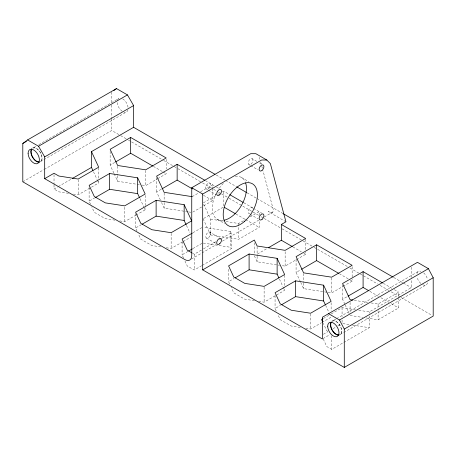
<?xml version="1.0" encoding="UTF-8"?>
<svg xmlns="http://www.w3.org/2000/svg" width="456" height="456" viewBox="0 0 456 456"><rect width="100%" height="100%" fill="white"/><g stroke="black" fill="none" stroke-linecap="round" stroke-linejoin="round"><path stroke-width="0.34" stroke-dasharray="2.28 1.71" d="M285.952 221.804L268.168 211.533L270.955 212.57L272.032 212.502L272.825 212.046L273.412 210.068L263.083 170.989M35.75 146.416L32.695 148.183A7.758 4.48 60 0 1 40.926 153.558A7.758 4.48 60 0 1 39.319 161.971M38.8 144.655L118.782 98.479M40.453 161.618L126.546 111.914M22.8 181.807L43.651 169.769M44.266 169.415L111.72 130.473L120.048 135.278M54.025 184.936L54.025 189.058L57.707 186.926M58.322 186.572L71.216 179.128M113.897 173.189L110.141 165.1L114.969 162.313M73.342 194.074L78.175 194.826L90.812 187.53M91.417 187.177L98.695 182.976L98.695 180.918M90.562 204.242L89.119 201.142L94.552 198.007M142.181 185.079L145.681 185.62L157.149 178.997M157.753 178.649L166.201 173.77L166.201 172.396M160.381 200.03L156.625 191.936L161.452 189.149M119.825 220.915L124.659 221.662L135.478 215.414M136.087 215.067L145.179 209.817L145.179 207.754M137.045 231.084L135.603 227.983L141.639 224.494M192.17 196.661L198.206 193.179M200.617 191.782L212.69 184.817L212.69 188.248M215.785 195.664L203.114 202.983L210.621 219.165L210.621 234.96L238.653 239.297L259.173 227.447L259.173 220.579M218.202 194.267L219.41 193.572M222.425 191.828L223.634 191.132L229.146 194.319M192.774 212.108L203.034 206.186M203.632 205.838L212.69 200.611L212.69 188.938M203.718 218.43L223.634 206.927L223.634 191.132M192.956 232.748L202.008 227.521M166.309 247.75L171.148 248.497L182.571 241.902M183.175 241.555L191.058 237M183.529 257.919L182.092 254.818L188.129 251.336M192.956 248.548L202.612 242.974M226.039 221.548L238.653 223.497L245.294 219.667M250.122 216.879L259.173 211.652L259.173 215.773M192.5 253.205L194.245 254.214L202.88 249.227M203.496 248.873L215.836 241.748M219.535 239.611L221.388 238.539M222.004 238.186L231.26 232.845L230.645 231.511L203.313 227.282M191.463 259.019L201.74 253.08M202.088 252.875L216.252 244.69M222.38 241.15L258.706 220.185M264.229 217.005L272.825 212.046M184.971 261.026L187.273 265.985L194.245 270.009L201.649 265.734M202.264 265.381L231.26 248.64L231.26 232.845M257.418 254.072L267.233 248.406M229.727 284.139L228.576 281.654L234.008 278.519M282.338 265.7L285.137 266.133L305.657 254.288L305.657 252.225M300.418 281.791L296.081 272.454L300.914 269.667M258.592 301.319L264.121 302.174L284.641 290.329L284.641 288.266M276.216 310.975L275.065 308.495L280.497 305.36M328.12 292.433L331.626 292.974L342.49 286.699M343.094 286.351L352.146 281.124L352.146 279.066M344.878 304.272L342.57 299.29L347.398 296.503M323.361 318.493L328.793 315.358M331.204 313.962L342.068 307.692L355.332 309.744M305.771 328.269L310.604 329.015L321.423 322.768M322.027 322.42L331.124 317.165M335.952 319.035L332.287 321.149A7.758 4.48 60 0 1 340.518 326.524A7.758 4.48 60 0 1 338.911 334.938M336.562 318.681L418.374 271.445M323.361 334.288L327.585 331.848M333.017 328.713L335.428 327.317M337.845 325.926L340.86 324.182M371.104 302.932L378.109 304.015L398.629 292.165L398.629 297.66M322.973 338.643L329.979 334.601M358.821 310.279L369.292 311.904L411.312 287.639L411.312 279.745M340.045 334.584L343.1 332.823M343.71 332.47L426.138 284.88M366.197 317.969L378.109 319.81L398.629 307.965L398.629 298.349M323.275 339.059L326.73 346.503L331.729 349.387L369.292 327.699L369.292 316.019M114.182 173.816L117.654 181.283L136.572 184.213M137.273 184.321L139.376 184.646M68.503 193.327L58.83 191.833L54.025 189.058M161.538 202.521L164.137 208.124L187.963 211.806M188.664 211.915L192.17 212.456M210.621 219.165L223.235 221.114M114.992 220.162L105.319 218.669L94.301 212.308L91.713 206.728M203.313 243.082L230.645 247.306L231.26 248.64M160.786 246.895L151.802 245.505L140.79 239.149L138.196 233.563M254.345 255.844L257.11 261.795L279.534 265.267M300.703 282.412L303.593 288.637L323.92 291.777M324.615 291.891L327.419 292.325M354.283 300.327L367.599 302.391M254.448 300.681L244.775 299.182L233.763 292.826L231.169 287.24M350.083 315.472L362.697 317.427M342.764 323.595L349.746 324.672M352.539 325.105L369.292 327.699M300.242 327.414L291.259 326.023L280.246 319.662L277.943 314.697M252.265 158.734A3.386 1.955 -60 0 1 251.193 163.978A3.386 1.955 -60 0 1 248.258 162.285A3.386 1.955 -60 0 1 252.265 158.734L257.127 161.544M259.561 162.946L261.385 164M248.879 164.599L250.093 165.3M250.703 165.653L257.999 169.866M241.458 177.452L248.754 181.665M216.281 175.041L224.911 180.023M225.526 180.382L236.008 186.43M247.106 192.837L256.352 198.178M256.967 198.531L282.862 213.482M393.733 277.493L402.825 282.743M403.435 283.09L411.312 287.639M205.337 180.57L214.115 185.677M216.543 187.08L219.587 188.835M243.852 202.806L253.046 208.113M253.479 208.403L261.995 213.317M383.314 283.324L391.892 288.277M394.343 289.691L398.629 292.165M120.64 135.62L127.868 139.792M128.484 140.152L130.952 141.571M131.567 141.93L163.026 160.09M163.641 160.449L177.213 168.281M177.829 168.64L201.888 182.525M202.504 182.885L212.992 188.938M213.607 189.297L217.922 191.788M218.544 192.141L221.012 193.566M221.627 193.925L228.41 197.841M229.026 198.195L252.47 211.732M253.086 212.086L258.637 215.289M261.106 216.714L263.568 218.139M264.189 218.498L281.46 228.467M282.076 228.826L302.431 240.574M303.046 240.933L313.534 246.987M314.15 247.34L347.461 266.572M349.929 267.997L359.795 273.697M360.411 274.05L362.879 275.475M363.5 275.834L377.688 284.025M380.15 285.45L388.786 290.432M391.254 291.857L400.51 297.198M401.126 297.557L431.969 315.364M206.471 189.08L207.685 189.787M208.295 190.135L216.201 194.701M250.093 214.269L257.999 218.834M153.336 166.343L162.524 171.65M163.14 172.003L166.201 173.77M203.496 195.305L212.69 200.611M235.889 214.006L245.077 219.313M245.693 219.667L259.173 227.447M292.9 246.918L301.405 251.832M303.838 253.234L305.657 254.288M339.275 273.697L349.695 279.71M350.305 280.064L352.146 281.124M369.827 291.338L378.412 296.286M380.863 297.705L388.825 302.305M391.276 303.719L398.629 307.965M217.278 219.336L224.574 223.548M209.857 232.189A3.386 1.955 -60 0 1 208.785 237.433A3.386 1.955 -60 0 1 205.85 235.741A3.386 1.955 -60 0 1 209.857 232.189L219.587 237.804M206.471 238.049L216.201 243.669M327.841 331.347L326.73 330.703L323.275 323.258M345.169 304.893L349.216 313.608M325.635 305.343L328.816 312.189M279.437 279.123L282.908 286.596M283.193 287.217L284.641 290.329M203.114 218.777L210.621 234.96M186.47 225.446L189.935 232.919M139.981 198.611L144.028 207.326M144.313 207.947L145.179 209.817M93.503 171.781L96.963 179.242M97.253 179.869L98.695 182.976M259.413 157.297L259.966 159.349M260.701 162.085L261.619 165.511M261.801 166.195L262.348 168.247M411.312 267.222L411.312 277.767M378.109 304.015L378.109 308.136M378.109 310.884L378.109 319.81M369.292 311.904L369.292 313.272M352.146 266.703L352.146 278.377M350.083 302.425L350.083 312.041M342.57 284.869L342.57 299.29M342.068 307.692L342.068 316.618M342.068 320.049L342.068 323.486M331.729 335.65L331.729 349.387M331.626 277.864L331.626 292.974M331.124 302.744L331.124 310.986M310.604 313.905L310.604 329.015M305.657 239.178L305.657 249.478M303.593 273.526L303.593 282.458M303.593 283.142L303.593 288.637M296.081 259.401L296.081 272.454M285.137 251.712L285.137 266.133M284.641 275.219L284.641 287.582M275.065 295.448L275.065 308.495M264.121 287.069L264.121 302.174M257.11 246.69L257.11 255.616M257.11 256.306L257.11 261.795M254.345 242.797L254.345 253.787M238.653 223.497L238.653 239.297M230.645 231.511L230.645 247.306M228.576 269.296L228.576 281.654M194.245 254.214L194.245 270.009M182.092 241.771L182.092 254.818M171.148 233.392L171.148 248.497M166.201 159.349L166.201 168.965M164.137 193.013L164.137 201.94M164.137 202.629L164.137 208.124M156.625 177.515L156.625 191.936M145.681 170.51L145.681 185.62M145.179 195.39L145.179 207.07M135.603 213.556L135.603 227.983M124.659 207.241L124.659 221.662M117.654 166.172L117.654 175.104M117.654 175.788L117.654 181.283M111.72 92.14L111.72 102.309M111.72 105.057L111.72 118.11M111.72 118.794L111.72 130.473M110.141 151.363L110.141 165.1M98.695 167.865L98.695 178.171M89.119 187.405L89.119 201.142M78.175 179.715L78.175 194.826M54.025 174.631L54.025 184.247M127.965 109.896A7.758 4.48 60 0 1 124.083 112.136M122.185 111.23A7.758 4.48 60 0 1 117.181 102.03M117.363 100.497A7.758 4.48 60 0 1 119.922 98.125M122.664 98.861A7.758 4.48 60 0 1 128.13 107.798M427.557 282.862A7.758 4.48 60 0 1 422.256 284.498M420.837 283.461A7.758 4.48 60 0 1 416.955 276.746M416.955 273.463A7.758 4.48 60 0 1 420.837 271.223M423.675 272.865A7.758 4.48 60 0 1 427.557 279.585M332.082 321.013A7.98 4.606 60 0 1 340.062 325.618A7.98 4.606 60 0 1 340.062 334.835M249.951 213.665A3.386 1.955 -60 0 1 248.879 209.657A3.386 1.955 -60 0 1 252.886 208.586M235.285 176.449A24.185 13.965 -60 0 1 245.168 181.716M222.824 220.413A24.185 13.965 -60 0 1 216.076 193.64M219.319 188.22A24.185 13.965 -60 0 1 223.662 183.073M32.49 148.04A7.98 4.606 60 0 1 40.47 152.652A7.98 4.606 60 0 1 40.47 161.863M208.785 188.465A3.386 1.955 -60 0 0 209.857 183.221A3.386 1.955 -60 0 0 205.85 186.772A3.386 1.955 -60 0 0 208.785 188.465"/><path stroke-width="0.68" d="M268.464 247.693L281.352 240.255L281.352 224.455L285.952 221.804L270.357 163.613L266.817 160.022L261.664 159.999L202.692 194.051L202.692 269.872L322.392 338.979L322.392 317.239L417.468 262.342L428.412 268.664L433.2 277.744L433.2 316.076L344.28 367.411L22.8 181.807L22.8 143.48L27.588 139.924L116.508 88.589L127.452 94.905L133.608 105.57L133.608 127.309L215.05 174.329M113.846 90.562L116.508 88.589M22.8 143.48L26.482 141.354M27.588 139.924L38.532 146.245L127.452 94.905M266.817 160.022L255.873 153.7L250.72 153.683L191.748 187.73L191.748 255.656A9.673 5.586 60 0 1 184.908 259.601L44.688 178.649L44.688 156.904L133.608 105.57M44.688 178.649L54.025 173.257L58.83 176.033L78.175 179.026L98.695 167.181L91.479 151.631L133.608 127.309M130.661 137.456L110.141 149.306L117.654 165.488L145.681 169.826L166.201 157.975L130.661 137.456L130.661 153.25L152.72 165.99M72.447 178.421L91.479 167.432L91.479 151.631M115.573 161.965L130.661 153.25M109.639 173.497L89.119 185.347L94.301 196.513L105.319 202.874L124.659 205.867L145.179 194.017L137.672 177.834L109.639 173.497L109.639 189.297L95.156 197.659M204.721 180.217L177.145 164.297L156.625 176.141L164.137 192.324L192.17 196.661M162.057 188.801L177.145 180.091L192.466 188.938M156.123 200.338L135.603 212.182L140.79 223.355L151.802 229.71L171.148 232.702L191.668 220.858L184.156 204.676L156.123 200.338L156.123 216.133L142.243 224.147M192.352 233.096L182.092 239.024L187.273 250.19L191.919 252.875M188.733 250.988L192.352 248.896M202.692 269.872L254.345 240.05L257.11 246.001L285.137 250.338L305.657 238.494L281.352 224.455M249.096 254.015L228.576 265.859L233.763 277.031L244.775 283.387L264.121 286.379L284.641 274.535L277.128 258.347L249.096 254.015L249.096 269.81L235.216 277.824M316.601 244.809L296.081 256.654L303.593 272.842L331.626 277.174L352.146 265.329L316.601 244.809L316.601 260.604L338.665 273.344M301.513 269.319L316.601 260.604M295.585 280.85L275.065 292.701L280.246 303.867L291.259 310.228L310.604 313.221L331.124 301.37L323.612 285.188L295.585 280.85L295.585 296.645L281.7 304.659M382.698 282.971L363.09 271.645L342.57 283.495L350.083 299.677L352.881 300.111M348.002 296.155L363.09 287.445L368.602 290.626M322.757 318.841L321.548 319.536L322.7 322.022M328.548 313.682L339.492 320.004L428.412 268.664M344.28 367.411L344.28 329.084L433.2 277.744M109.639 189.297L137.672 193.629L139.405 197.368M156.123 216.133L184.156 220.47L186.179 224.825M249.096 269.81L277.128 274.147L278.861 277.881M295.585 296.645L323.612 300.983L325.345 304.716M236.624 186.789L246.491 192.483M283.478 213.841L393.129 277.145M229.761 194.672L243.242 202.453M191.748 187.73L202.692 194.051M224.244 207.28L235.273 213.653M281.352 240.255L292.29 246.571M38.532 146.245L44.688 156.904M339.492 320.004L344.28 329.084M91.479 167.432L92.921 170.538M363.09 271.645L363.09 287.445M323.612 285.188L323.612 300.983M277.128 258.347L277.128 274.147M184.156 204.676L184.156 220.47M177.145 164.297L177.145 180.091M137.672 177.834L137.672 193.629M338.911 334.938A7.758 4.48 60 0 1 332.287 330.104A7.758 4.48 60 0 1 331.415 321.959M338.893 335.194A7.98 4.606 60 0 1 332.635 331.107A7.98 4.606 60 0 1 330.623 323.087M245.63 182.902A24.185 13.965 -60 0 1 241.458 205.377A24.185 13.965 -60 0 1 224.084 220.225M39.301 162.228A7.98 4.606 60 0 1 32.49 157.257A7.98 4.606 60 0 1 31.595 148.873M39.319 161.971A7.758 4.48 60 0 1 32.695 157.138A7.758 4.48 60 0 1 31.823 148.987M262.137 219.268A3.386 1.955 -60 0 0 263.209 214.024A3.386 1.955 -60 0 0 259.202 217.575A3.386 1.955 -60 0 0 262.137 219.268M28.101 153.273A7.98 4.606 60 0 0 36.566 163.807A7.98 4.606 60 0 0 36.566 152.521A7.98 4.606 60 0 0 28.101 153.273M219.729 243.749A3.386 1.955 -60 0 0 220.801 238.505A3.386 1.955 -60 0 0 216.794 242.056A3.386 1.955 -60 0 0 219.729 243.749M327.693 326.245A7.98 4.606 60 0 0 336.157 336.773A7.98 4.606 60 0 0 336.157 325.487A7.98 4.606 60 0 0 327.693 326.245M244.735 221.228A24.185 13.965 -60 0 0 252.402 183.768A24.185 13.965 -60 0 0 223.793 209.139A24.185 13.965 -60 0 0 244.735 221.228M262.137 170.299A3.386 1.955 -60 0 0 263.209 165.055A3.386 1.955 -60 0 0 259.202 168.606A3.386 1.955 -60 0 0 262.137 170.299M219.729 194.78A3.386 1.955 -60 0 0 220.801 189.536A3.386 1.955 -60 0 0 216.794 193.087A3.386 1.955 -60 0 0 219.729 194.78"/></g></svg>
